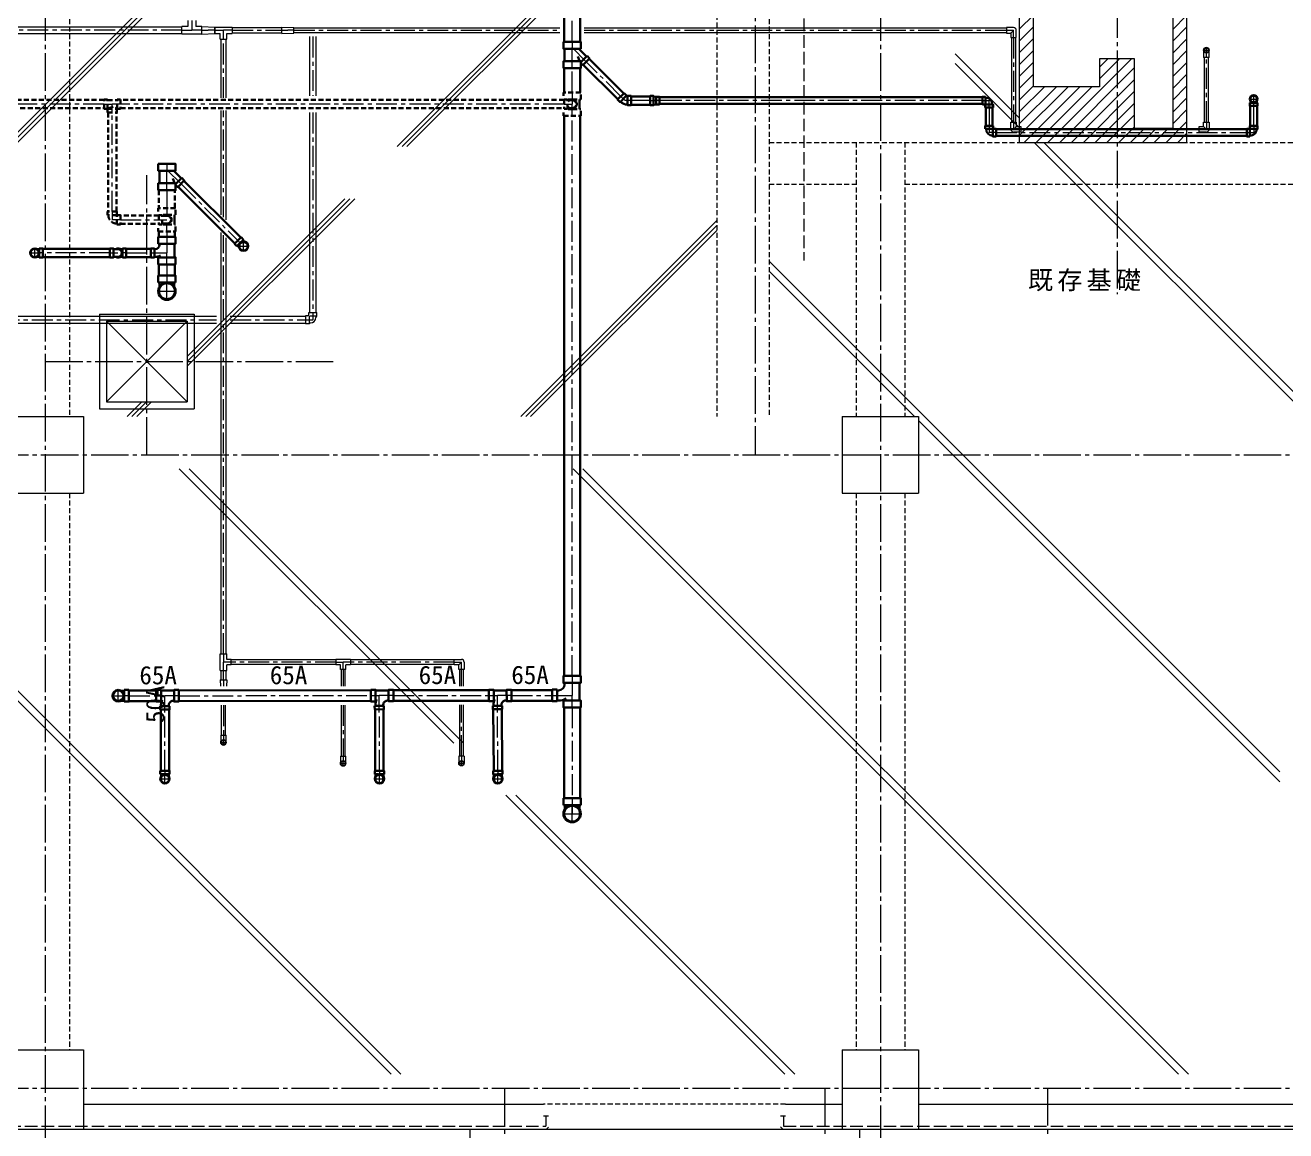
# Model space of a CAD drawing. Units: millimetres at full size. Extents: x -12803 to 120774, y -9413 to 101127.
# Drawn here: x 24605 to 33661, y 75825 to 83769 of the extents above; entities that cross this region are included whole.
import ezdxf
from ezdxf.enums import TextEntityAlignment as Align

# ---------------------------------------------------------------- set-up
doc = ezdxf.new("R2010")
doc.units = ezdxf.units.MM
doc.header["$LTSCALE"] = 30
for name, pattern in [('CHAIN1', [8, 5, -1, 1, -1]), ('CHAIN2', [12, 9, -1, 1, -1]), ('DASHED1', [1.8, 1.2, -0.6]), ('DASHED3', [4, 3, -1])]:
    doc.linetypes.add(name, pattern=pattern)
for name, color, linetype, lineweight in [('0-1_1-2', 7, 'Continuous', 15), ('0-8_1-9', 7, 'Continuous', 15), ('0-9_1-1', 7, 'CHAIN2', 15), ('3-1_1-10', 7, 'Continuous', 15), ('9-1_配管－汚水１：硬質塩ビ管（ＤＶ）', 2, 'Continuous', 30), ('9-2_配管－給湯１２：ＨＴＬＰ（ＵＸ）', 3, 'Continuous', 20), ('9-3_配管－給水３：ＶＬＰ(ＶＤ)', 7, 'Continuous', 15)]:
    doc.layers.add(name, color=color, linetype=linetype, lineweight=lineweight)
doc.styles.add('ＭＳ ゴシック', font='')
doc.styles.get('ＭＳ ゴシック').set_extended_font_data('MS Gothic')

msp = doc.modelspace()

# ---------------------------------------------------------------- linework, layer by layer
at = {"layer": '0-1_1-2', "linetype": 'DASHED1'}
for p, q in [((29573.23, 89027.27), (29573.23, 80957.27)), ((24923.23, 88457.27), (24923.23, 80957.27)), ((29948.23, 82927.27), (37643.23, 82927.27)), ((30573.23, 82927.27), (30573.23, 80957.27)), ((30923.23, 82927.27), (30923.23, 80957.27)), ((29948.23, 82627.27), (30573.23, 82627.27)), ((30923.23, 82627.27), (37248.23, 82627.27)), ((24923.23, 80407.27), (24923.23, 76407.27)), ((30573.23, 80407.27), (30573.23, 76407.27)), ((30923.23, 80407.27), (30923.23, 76407.27)), ((30067.23, 76017.27), (28329.23, 76017.27))]:
    msp.add_line(p, q, dxfattribs=at)
at = {"layer": '0-1_1-2'}
for p, q in [((31748.23, 82927.27), (31748.23, 84752.27)), ((32948.23, 83907.27), (32948.23, 82927.27)), ((31748.23, 82927.27), (32948.23, 82927.27)), ((25138.23, 81692.27), (25138.23, 81012.27)), ((25188.23, 81642.27), (25768.23, 81062.27)), ((25188.23, 81062.27), (25768.23, 81062.27)), ((25138.23, 81012.27), (25818.23, 81012.27)), ((30473.23, 80957.27), (30473.23, 80407.27)), ((24473.23, 80407.27), (25023.23, 80407.27)), ((30473.23, 80407.27), (31023.23, 80407.27)), ((24473.23, 76407.27), (25023.23, 76407.27)), ((25023.23, 76407.27), (25023.23, 75837.27)), ((30473.23, 76407.27), (31023.23, 76407.27)), ((30473.23, 76407.27), (30473.23, 75837.27)), ((31023.23, 76407.27), (31023.23, 75837.27)), ((25023.23, 76017.27), (28328.27, 76017.27)), ((28329.12, 76017.27), (28329.23, 76017.27)), ((30066.27, 76017.27), (30473.23, 76017.27)), ((31023.23, 76017.27), (37073.23, 76017.27)), ((28328.27, 75932.27), (28363.27, 75932.27)), ((30031.27, 75932.27), (30066.27, 75932.27)), ((453.23, 75837.27), (37643.23, 75837.27)), ((27798.23, 75837.27), (27798.23, 64467.27)), ((28349.23, 75837.27), (28363.27, 75851.31)), ((30047.23, 75837.27), (30031.27, 75853.22)), ((30598.23, 75837.27), (30598.23, 66727.27))]:
    msp.add_line(p, q, dxfattribs=at)
at = {"layer": '0-1_1-2', "linetype": 'DASHED3'}
for p in [(28344.23, 75932.27), (5283.23, 75857.27)]:
    msp.add_line(p, (28344.23, 75857.27), dxfattribs=at)
at = {"layer": '0-1_1-2'}
for points in [[(25138.23, 81692.27), (25818.23, 81692.27), (25818.23, 81012.27)], [(25188.23, 81642.27), (25768.23, 81642.27), (25768.23, 81062.27)], [(25188.23, 81642.27), (25188.23, 81062.27), (25768.23, 81642.27)], [(24473.23, 80957.27), (25023.23, 80957.27), (25023.23, 80407.27)], [(30473.23, 80957.27), (31023.23, 80957.27), (31023.23, 80407.27)]]:
    msp.add_lwpolyline(points, dxfattribs=at)
at = {"layer": '0-1_1-2', "linetype": 'DASHED3'}
msp.add_lwpolyline([(30052.23, 75932.27), (30052.23, 75857.27), (37623.23, 75857.27)], dxfattribs=at)
at = {"layer": '0-8_1-9', "linetype": 'CHAIN2'}
msp.add_line((32448.23, 90787.27), (32448.23, 81835.24), dxfattribs=at)
at = {"layer": '0-8_1-9', "linetype": 'DASHED3'}
msp.add_line((30198.23, 86577.27), (30198.23, 82077.27), dxfattribs=at)
at = {"layer": '0-8_1-9'}
for p, q in [((32848.23, 84652.27), (32848.23, 83027.27)), ((31848.23, 83327.27), (31848.23, 84127.27)), ((32323.23, 83527.27), (32323.23, 83327.27)), ((32573.23, 83527.27), (32323.23, 83527.27)), ((32573.23, 83027.27), (32573.23, 83527.27)), ((32323.23, 83327.27), (31848.23, 83327.27)), ((32848.23, 83027.27), (32573.23, 83027.27))]:
    msp.add_line(p, q, dxfattribs=at)
at = {"layer": '0-9_1-1'}
for p, q in [((24748.23, 93287.27), (24748.23, 69273.12)), ((30748.23, 93287.27), (30748.23, 69273.12)), ((29848.23, 91687.27), (29848.23, 80682.27)), ((25478.23, 80682.27), (25478.23, 82692.27)), ((24748.23, 81352.27), (26818.23, 81352.27)), ((-3001.77, 80682.27), (42248.23, 80682.27)), ((-3001.77, 76132.27), (42248.23, 76132.27)), ((28048.23, 76132.27), (28048.23, 62577.27)), ((30348.23, 76132.27), (30348.23, 62577.27)), ((31948.23, 76132.27), (31948.23, 62577.27))]:
    msp.add_line(p, q, dxfattribs=at)
at = {"layer": '0-9_1-1', "linetype": 'DASHED1'}
msp.add_line((29948.23, 88457.27), (29948.23, 80957.27), dxfattribs=at)
at = {"layer": '3-1_1-10'}
for p, q in [((24161.17, 82610), (29573.23, 88022.06)), ((24161.17, 82574.65), (29573.23, 87986.7)), ((24161.17, 82539.29), (29573.23, 87951.35)), ((27276.76, 82897.17), (29573.23, 85193.63)), ((27312.12, 82897.17), (29573.23, 85158.28)), ((27347.47, 82897.17), (29573.23, 85122.92)), ((31748.23, 83742.05), (31848.23, 83842.05)), ((32848.23, 83738.96), (32948.23, 83838.96)), ((31748.23, 83657.19), (31848.23, 83757.19)), ((31748.23, 83572.34), (31848.23, 83672.34)), ((32848.23, 83654.11), (32948.23, 83754.11)), ((31748.23, 83487.49), (31848.23, 83587.49)), ((32848.23, 83569.25), (32948.23, 83669.25)), ((32848.23, 83484.4), (32948.23, 83584.4)), ((31286.04, 83564.08), (31748.23, 83101.89)), ((31286.04, 83493.37), (31748.23, 83031.18)), ((31748.23, 83402.63), (31848.23, 83502.63)), ((31951.68, 82927.27), (32551.68, 83527.27)), ((32323.23, 83383.66), (32466.83, 83527.27)), ((32323.23, 83468.52), (32381.98, 83527.27)), ((32848.23, 83399.55), (32948.23, 83499.55)), ((31748.23, 83317.78), (31848.23, 83417.78)), ((32036.53, 82927.27), (32573.23, 83463.96)), ((32848.23, 83314.69), (32948.23, 83414.69)), ((31748.23, 83232.93), (31848.23, 83332.93)), ((31748.23, 82978.37), (32097.12, 83327.27)), ((31748.23, 83063.22), (32012.27, 83327.27)), ((31748.23, 83148.08), (31927.42, 83327.27)), ((31781.98, 82927.27), (32181.98, 83327.27)), ((31866.83, 82927.27), (32266.83, 83327.27)), ((32121.39, 82927.27), (32573.23, 83379.11)), ((32848.23, 83229.84), (32948.23, 83329.84)), ((32206.24, 82927.27), (32573.23, 83294.25)), ((32848.23, 83144.99), (32948.23, 83244.99)), ((32291.09, 82927.27), (32573.23, 83209.4)), ((32848.23, 83060.14), (32948.23, 83160.14)), ((32375.95, 82927.27), (32573.23, 83124.55)), ((32460.8, 82927.27), (32573.23, 83039.69)), ((32800.21, 82927.27), (32948.23, 83075.28)), ((32545.65, 82927.27), (32645.65, 83027.27)), ((32630.5, 82927.27), (32730.5, 83027.27)), ((32715.36, 82927.27), (32815.36, 83027.27)), ((32885.06, 82927.27), (32948.23, 82990.43)), ((31852.14, 82927.27), (37248.23, 77531.18)), ((31922.85, 82927.27), (37248.23, 77601.89)), ((25768.23, 81317.92), (26972.47, 82522.16)), ((25768.23, 81353.28), (26937.11, 82522.16)), ((25768.23, 81388.63), (26901.76, 82522.16)), ((28165.29, 80957.27), (29573.23, 82365.21)), ((28200.64, 80957.27), (29573.23, 82329.85)), ((28236, 80957.27), (29573.23, 82294.49)), ((29948.23, 82073.47), (33617.98, 78403.71)), ((29948.23, 82002.76), (30993.72, 80957.27)), ((25336.86, 80957.27), (25441.86, 81062.27)), ((25372.22, 80957.27), (25477.22, 81062.27)), ((25407.57, 80957.27), (25512.57, 81062.27)), ((31023.23, 80927.76), (33617.98, 78333)), ((22883.43, 80582.27), (27233.43, 76232.27)), ((22954.14, 80582.27), (27304.14, 76232.27)), ((25711.86, 80582.27), (27683.06, 78611.07)), ((25782.57, 80582.27), (27753.77, 78611.07)), ((28540.29, 80582.27), (32890.29, 76232.27)), ((28611, 80582.27), (32961, 76232.27)), ((28058.06, 78236.06), (30061.86, 76232.27)), ((28128.78, 78236.06), (30132.57, 76232.27))]:
    msp.add_line(p, q, dxfattribs=at)
at = {"layer": '9-1_配管－汚水１：硬質塩ビ管（ＤＶ）'}
for p, q in [((28476.75, 85500.28), (28476.75, 83649.62)), ((28590.75, 83649.62), (28590.75, 85500.28)), ((28479.85, 83599.63), (28479.85, 83509.63)), ((28587.65, 83594.17), (28587.65, 83599.63)), ((28637.41, 83544.41), (28587.65, 83594.17)), ((28587.65, 83513.28), (28575.15, 83543.46)), ((28587.65, 83509.63), (28587.65, 83513.28)), ((28596.97, 83503.97), (28587.65, 83513.28)), ((28593.5, 83500.5), (28640.88, 83547.88)), ((28904.92, 83278.88), (28656.08, 83527.74)), ((28476.75, 83459.66), (28476.75, 83285.83)), ((28590.75, 83285.83), (28590.75, 83459.66)), ((28613.65, 83485.32), (28862.49, 83236.46)), ((29093.62, 83257.27), (28957.11, 83257.27)), ((29118.62, 83257.52), (29138.62, 83254.27)), ((31480.96, 83251.27), (29160.62, 83251.27)), ((31502.96, 83255.27), (31502.96, 83199.27)), ((33407.28, 83211.6), (33407.28, 83221.93)), ((33452.28, 83211.6), (33452.28, 83221.93)), ((28957.11, 83197.27), (29093.62, 83197.27)), ((29118.62, 83197.02), (29138.62, 83200.27)), ((29160.62, 83203.27), (31480.96, 83203.27)), ((31480.96, 83199.27), (31502.96, 83199.27)), ((31501.96, 83178.27), (31557.96, 83178.27)), ((31505.96, 83178.27), (31505.96, 83046)), ((31553.96, 83046), (31553.96, 83178.27)), ((33401.78, 83211.6), (33426.07, 83211.6)), ((33405.78, 83189.6), (33405.78, 83046)), ((33457.78, 83211.6), (33433.49, 83211.6)), ((33453.78, 83046), (33453.78, 83189.6)), ((33457.78, 83211.6), (33457.78, 83189.6)), ((28476.75, 83116.86), (28476.75, 79093.18)), ((28590.75, 79093.18), (28590.75, 83116.86)), ((31557.96, 83046), (31557.96, 83024)), ((33401.78, 83046), (33457.78, 83046)), ((31501.96, 83024), (31557.96, 83024)), ((31578.96, 83025), (31578.96, 82969)), ((33380.78, 83021), (31578.96, 83021)), ((31578.96, 82973), (33380.78, 82973)), ((33380.78, 83025), (33402.78, 83025)), ((33402.78, 82969), (33402.78, 83025)), ((25569.33, 82722.88), (25569.33, 82632.88)), ((25677.13, 82717.42), (25677.13, 82722.88)), ((25726.89, 82667.66), (25677.13, 82717.42)), ((25677.13, 82636.53), (25664.63, 82666.71)), ((25677.13, 82632.88), (25677.13, 82636.53)), ((25686.44, 82627.22), (25677.13, 82636.53)), ((25682.98, 82623.75), (25730.35, 82671.13)), ((25703.13, 82608.55), (26111, 82200.68)), ((26153.43, 82243.1), (25745.56, 82650.97)), ((26173.58, 82227.9), (26151.93, 82206.25)), ((26170.04, 82224.36), (26180.93, 82213.48)), ((24706.23, 82160.72), (24690.83, 82160.72)), ((24706.23, 82165.72), (24731.23, 82165.72)), ((24706.23, 82165.72), (24706.23, 82135.1)), ((25213.52, 82162.22), (24731.23, 82162.22)), ((25238.52, 82160.72), (25271.52, 82160.72)), ((25304.52, 82160.72), (25289.13, 82160.72)), ((25304.52, 82165.72), (25329.52, 82165.72)), ((25304.52, 82165.72), (25304.52, 82137.98)), ((25508.23, 82162.22), (25329.52, 82162.22)), ((25533.23, 82098.72), (25533.23, 82165.72)), ((25539.41, 82160.74), (25533.23, 82160.74)), ((25569.33, 82190.66), (25569.33, 82198.22)), ((25677.13, 82198.22), (25677.13, 82100.22)), ((26126.2, 82180.52), (26108.53, 82198.2)), ((26126.2, 82180.52), (26147.85, 82202.17)), ((26129.74, 82184.06), (26140.62, 82173.17)), ((24706.23, 82103.72), (24690.83, 82103.72)), ((24706.23, 82098.72), (24706.23, 82129.33)), ((24731.23, 82102.22), (25213.52, 82102.22)), ((25238.52, 82103.72), (25271.52, 82103.72)), ((25304.52, 82103.72), (25289.13, 82103.72)), ((25304.52, 82098.72), (25304.52, 82126.45)), ((25329.52, 82102.22), (25508.23, 82102.22)), ((25539.51, 82103.54), (25533.23, 82103.54)), ((25566.23, 82050.22), (25566.23, 81969.55)), ((25569.33, 82100.22), (25569.33, 82109.86)), ((25680.23, 81969.55), (25680.23, 82050.22)), ((25561.23, 81919.55), (25561.23, 81969.55)), ((25561.23, 81919.55), (25623.23, 81919.55)), ((25570.23, 81919.55), (25570.23, 81889.72)), ((25685.23, 81919.55), (25623.23, 81919.55)), ((25676.23, 81919.55), (25676.23, 81889.72)), ((25315.4, 78987.19), (25293.15, 78987.17)), ((25315.4, 78992.19), (25350.4, 78992.22)), ((25315.4, 78992.19), (25315.43, 78950.69)), ((25546.73, 78988.88), (25350.4, 78988.72)), ((25674.73, 78987.58), (25581.73, 78987.51)), ((27086.91, 78990.13), (25709.73, 78989.01)), ((27214.91, 78988.83), (27121.91, 78988.75)), ((27935.71, 78990.82), (27249.91, 78990.26)), ((28063.71, 78989.52), (27970.71, 78989.44)), ((28391.72, 78991.18), (28098.71, 78990.95)), ((28426.75, 78911.68), (28426.75, 78994.68)), ((28437.13, 78989.69), (28426.75, 78989.69)), ((28479.85, 79032.41), (28479.85, 79043.18)), ((28587.65, 79043.18), (28587.65, 78917.18)), ((25315.46, 78914.19), (25293.21, 78914.17)), ((25350.46, 78912.72), (25546.79, 78912.88)), ((25575.32, 78876.9), (25642.32, 78876.96)), ((25580.14, 78884.49), (25580.15, 78876.91)), ((25581.79, 78914.31), (25586.44, 78914.31)), ((25637.34, 78884.43), (25637.35, 78876.95)), ((25667.23, 78914.37), (25674.79, 78914.38)), ((25709.79, 78913.01), (27086.97, 78914.13)), ((27115.5, 78878.15), (27182.5, 78878.2)), ((27120.32, 78885.74), (27120.33, 78878.15)), ((27121.97, 78915.55), (27126.62, 78915.56)), ((27177.52, 78885.68), (27177.53, 78878.2)), ((27207.42, 78915.62), (27214.97, 78915.63)), ((27249.97, 78914.26), (27935.77, 78914.82)), ((27964.3, 78878.84), (28031.3, 78878.89)), ((27969.12, 78886.43), (27969.13, 78878.84)), ((27970.77, 78916.24), (27975.41, 78916.25)), ((28026.32, 78886.37), (28026.32, 78878.89)), ((28056.21, 78916.31), (28063.77, 78916.32)), ((28098.77, 78914.95), (28391.78, 78915.18)), ((28437.24, 78916.49), (28426.75, 78916.49)), ((28479.85, 78917.18), (28479.85, 78925.5)), ((25578.84, 78851.9), (25579.2, 78411.24)), ((25639.2, 78411.29), (25638.84, 78851.95)), ((27119.02, 78853.15), (27119.38, 78411.24)), ((27179.38, 78411.29), (27179.02, 78853.2)), ((27967.82, 78853.69), (27970.47, 78411.09)), ((28030.47, 78411.45), (28027.82, 78854.05)), ((28476.75, 78867.37), (28476.75, 78215.27)), ((28590.75, 78215.27), (28590.75, 78867.37)), ((25575.72, 78386.24), (25575.7, 78411.24)), ((25575.72, 78386.24), (25603.45, 78386.26)), ((25580.72, 78386.24), (25580.73, 78370.85)), ((25642.72, 78386.29), (25614.99, 78386.27)), ((25637.72, 78386.29), (25637.73, 78370.9)), ((27115.9, 78386.24), (27115.88, 78411.24)), ((27115.9, 78386.24), (27143.64, 78386.26)), ((27120.9, 78386.24), (27120.91, 78370.85)), ((27182.9, 78386.29), (27155.17, 78386.27)), ((27177.9, 78386.29), (27177.91, 78370.9)), ((27967.08, 78386.12), (27966.97, 78411.12)), ((27967.08, 78386.12), (27994.81, 78386.24)), ((27972.08, 78386.15), (27972.15, 78370.75)), ((28034.08, 78386.41), (28006.35, 78386.29)), ((28029.08, 78386.39), (28029.14, 78370.99)), ((28471.75, 78165.27), (28471.75, 78215.27)), ((28471.75, 78165.27), (28533.75, 78165.27)), ((28480.75, 78165.27), (28480.75, 78135.44)), ((28595.75, 78165.27), (28533.75, 78165.27)), ((28586.75, 78165.27), (28586.75, 78135.44))]:
    msp.add_line(p, q, dxfattribs=at)
at = {"layer": '9-1_配管－汚水１：硬質塩ビ管（ＤＶ）', "color": 7, "linetype": 'CHAIN1', "lineweight": 15}
for p, q in [((28533.75, 83649.62), (28533.75, 85500.28)), ((28533.75, 83649.62), (28533.75, 83607.63)), ((28533.75, 83459.66), (28533.75, 83607.63)), ((28634.87, 83506.53), (28533.75, 83607.63)), ((28883.71, 83257.67), (28634.87, 83506.53)), ((28533.75, 83285.83), (28533.75, 83459.66)), ((28533.75, 83285.83), (28533.75, 83201.84)), ((28883.71, 83257.67), (28914.11, 83227.27)), ((28957.11, 83227.27), (28914.11, 83227.27)), ((29093.62, 83227.27), (28957.11, 83227.27)), ((29093.62, 83227.27), (29127.12, 83227.27)), ((29160.62, 83227.27), (29127.12, 83227.27)), ((31480.96, 83227.27), (29160.62, 83227.27)), ((31480.96, 83227.27), (31529.96, 83227.27)), ((31529.96, 83178.27), (31529.96, 83227.27)), ((33400.98, 83238.6), (33458.58, 83238.6)), ((33429.78, 83209.8), (33429.78, 83267.4)), ((33429.78, 83189.6), (33429.78, 83238.6)), ((25171.81, 83201.84), (22301.44, 83201.84)), ((25171.81, 83201.84), (25230.81, 83201.84)), ((25289.81, 83201.84), (25230.81, 83201.84)), ((25230.81, 83142.84), (25230.81, 83201.84)), ((25230.81, 82429.53), (25230.81, 83142.84)), ((28475.75, 83201.84), (25289.81, 83201.84)), ((28475.75, 83201.84), (28533.75, 83201.84)), ((28533.75, 83203.58), (28533.75, 83201.84)), ((28533.75, 83116.86), (28533.75, 83201.84)), ((31529.96, 83178.27), (31529.96, 83046)), ((33429.78, 83046), (33429.78, 83189.6)), ((28533.75, 79093.18), (28533.75, 83116.86)), ((31529.96, 83046), (31529.96, 82997)), ((33429.78, 83046), (33429.78, 82997)), ((31578.96, 82997), (31529.96, 82997)), ((31578.96, 82997), (33380.78, 82997)), ((33380.78, 82997), (33429.78, 82997)), ((25623.23, 82772.88), (25623.23, 82730.88)), ((25623.23, 82582.88), (25623.23, 82730.88)), ((25724.34, 82629.76), (25623.23, 82730.88)), ((25724.34, 82629.76), (26132.21, 82221.89)), ((25623.23, 82582.88), (25623.23, 82455.53)), ((25230.81, 82429.53), (25230.81, 82371.53)), ((25623.23, 82455.53), (25623.23, 82405.03)), ((25288.81, 82371.53), (25230.81, 82371.53)), ((25288.81, 82371.53), (25565.23, 82371.53)), ((25565.23, 82371.53), (25623.23, 82371.53)), ((25623.23, 82286.53), (25623.23, 82338.03)), ((25623.23, 82286.53), (25623.23, 82248.22)), ((25623.23, 82248.22), (25623.23, 82132.22)), ((24637.23, 82132.22), (24709.23, 82132.22)), ((24673.23, 82096.22), (24673.23, 82168.22)), ((24731.23, 82132.22), (24703.23, 82132.22)), ((25213.52, 82132.22), (24731.23, 82132.22)), ((25213.52, 82132.22), (25271.52, 82132.22)), ((25329.52, 82132.22), (25305.02, 82132.22)), ((25329.52, 82132.22), (25508.23, 82132.22)), ((25508.23, 82132.22), (25623.23, 82132.22)), ((25623.23, 82050.22), (25623.23, 82132.22)), ((26132.21, 82221.89), (26152.01, 82202.09)), ((26137.23, 82180.88), (26209.23, 82180.88)), ((26173.23, 82144.88), (26173.23, 82216.88)), ((25623.23, 82050.22), (25623.23, 81969.55)), ((25623.23, 81969.55), (25623.23, 81914.55)), ((25623.23, 81789.15), (25623.23, 81925.95)), ((25554.83, 81857.55), (25691.63, 81857.55)), ((28533.75, 79093.18), (28533.75, 78953.18)), ((25273.43, 78905.06), (25273.43, 78996.26)), ((25227.83, 78950.66), (25319.03, 78950.66)), ((25350.43, 78950.72), (25311.43, 78950.69)), ((25350.43, 78950.72), (25546.76, 78950.88)), ((25546.76, 78950.88), (25608.76, 78950.93)), ((25709.76, 78951.01), (25608.76, 78950.93)), ((25608.84, 78851.93), (25608.76, 78950.93)), ((25709.76, 78951.01), (27086.94, 78952.13)), ((27086.94, 78952.13), (27148.94, 78952.18)), ((27249.94, 78952.26), (27148.94, 78952.18)), ((27149.02, 78853.18), (27148.94, 78952.18)), ((27249.94, 78952.26), (27935.74, 78952.82)), ((27935.74, 78952.82), (27997.74, 78952.87)), ((28098.74, 78952.95), (27997.74, 78952.87)), ((27997.82, 78853.87), (27997.74, 78952.87)), ((28098.74, 78952.95), (28391.75, 78953.18)), ((28391.75, 78953.18), (28533.75, 78953.18)), ((28533.75, 78867.18), (28533.75, 78953.18)), ((25609.2, 78411.27), (25608.84, 78851.93)), ((27149.38, 78411.27), (27149.02, 78853.18)), ((28000.47, 78411.27), (27997.82, 78853.87)), ((28533.75, 78867.37), (28533.75, 78215.27)), ((25573.25, 78353.27), (25645.25, 78353.27)), ((25609.2, 78411.27), (25609.22, 78383.27)), ((25609.25, 78317.27), (25609.25, 78389.27)), ((27113.43, 78353.27), (27185.43, 78353.27)), ((27149.38, 78411.27), (27149.4, 78383.27)), ((27149.43, 78317.27), (27149.43, 78389.27)), ((27964.72, 78353.27), (28036.72, 78353.27)), ((28000.47, 78411.27), (28000.59, 78383.27)), ((28000.72, 78317.27), (28000.72, 78389.27)), ((28533.75, 78215.27), (28533.75, 78103.27)), ((28533.75, 78034.87), (28533.75, 78171.67)), ((28465.35, 78103.27), (28602.15, 78103.27))]:
    msp.add_line(p, q, dxfattribs=at)
at = {"layer": '9-1_配管－汚水１：硬質塩ビ管（ＤＶ）', "linetype": 'DASHED1'}
for p, q in [((25171.81, 83231.84), (22301.44, 83231.84)), ((25171.81, 83235.34), (25196.81, 83235.34)), ((25171.81, 83168.34), (25171.81, 83235.34)), ((25196.81, 83168.34), (25196.81, 83235.34)), ((25196.81, 83230.44), (25264.81, 83230.44)), ((28475.75, 83231.84), (25289.81, 83231.84)), ((28595.75, 83285.84), (28471.75, 83285.84)), ((28471.75, 83261.84), (28471.75, 83285.84)), ((28500.75, 83230.34), (28533.75, 83230.34)), ((28505.75, 83235.84), (28533.75, 83235.84)), ((28533.75, 83235.84), (28595.75, 83235.84)), ((28587.65, 83201.84), (28587.65, 83235.84)), ((28595.75, 83235.84), (28595.75, 83285.84)), ((22301.44, 83171.84), (25171.81, 83171.84)), ((25196.81, 83168.34), (25171.81, 83168.34)), ((25196.81, 83173.24), (25203.51, 83173.24)), ((25196.81, 83168.34), (25264.81, 83168.34)), ((25200.81, 83142.84), (25200.81, 82429.53)), ((25203.51, 83173.24), (25255.15, 83187.61)), ((25264.81, 83168.34), (25256.95, 83183.13)), ((25260.81, 82429.53), (25260.81, 83142.84)), ((25264.31, 83168.34), (25264.31, 83142.84)), ((25289.81, 83171.84), (28475.75, 83171.84)), ((28471.75, 83141.84), (28471.75, 83116.84)), ((28500.75, 83173.34), (28533.75, 83173.34)), ((28505.75, 83166.84), (28533.75, 83166.84)), ((28533.75, 83166.84), (28595.75, 83166.84)), ((28587.65, 83166.84), (28587.65, 83201.84)), ((28595.75, 83116.84), (28595.75, 83166.84)), ((28471.75, 83116.84), (28595.75, 83116.84)), ((25566.23, 82582.88), (25566.23, 82455.53)), ((25680.23, 82455.53), (25680.23, 82582.88)), ((25264.31, 82429.53), (25197.31, 82429.53)), ((25288.81, 82405.03), (25263.81, 82405.03)), ((25263.81, 82338.03), (25263.81, 82405.03)), ((25685.23, 82455.53), (25561.23, 82455.53)), ((25561.23, 82431.53), (25561.23, 82455.53)), ((25595.23, 82405.53), (25623.23, 82405.53)), ((25623.23, 82405.53), (25685.23, 82405.53)), ((25677.13, 82371.53), (25677.13, 82405.53)), ((25685.23, 82405.53), (25685.23, 82455.53)), ((25565.23, 82401.53), (25288.81, 82401.53)), ((25288.81, 82341.53), (25565.23, 82341.53)), ((25590.23, 82400.03), (25623.23, 82400.03)), ((25590.23, 82343.03), (25623.23, 82343.03)), ((25595.23, 82336.53), (25623.23, 82336.53)), ((25623.23, 82336.53), (25685.23, 82336.53)), ((25677.13, 82336.53), (25677.13, 82371.53)), ((25685.23, 82286.53), (25685.23, 82336.53)), ((25561.23, 82311.53), (25561.23, 82286.53)), ((25561.23, 82286.53), (25685.23, 82286.53)), ((25566.23, 82286.53), (25566.23, 82248.22)), ((25680.23, 82248.22), (25680.23, 82286.53))]:
    msp.add_line(p, q, dxfattribs=at)
at = {"layer": '9-1_配管－汚水１：硬質塩ビ管（ＤＶ）'}
for points in [[(28471.75, 83649.63), (28595.75, 83649.63), (28595.75, 83599.63), (28471.75, 83599.63)], [(28471.75, 83459.63), (28595.75, 83459.63), (28595.75, 83509.63), (28471.75, 83509.63)], [(28907.39, 83281.36), (28925.33, 83263.43), (28877.95, 83216.05), (28860.02, 83233.98)], [(28957.11, 83193.77), (28931.75, 83193.77), (28931.75, 83260.77), (28957.11, 83260.77)], [(29093.62, 83193.77), (29118.62, 83193.77), (29118.62, 83260.77), (29093.62, 83260.77)], [(29138.62, 83200.27), (29160.62, 83200.27), (29160.62, 83254.27), (29138.62, 83254.27)], [(25561.23, 82772.88), (25685.23, 82772.88), (25685.23, 82722.88), (25561.23, 82722.88)], [(25561.23, 82582.88), (25685.23, 82582.88), (25685.23, 82632.88), (25561.23, 82632.88)], [(25685.23, 82248.22), (25561.23, 82248.22), (25561.23, 82198.22), (25685.23, 82198.22)], [(25213.52, 82165.72), (25213.52, 82098.72), (25238.52, 82098.72), (25238.52, 82165.72)], [(25685.23, 82050.22), (25561.23, 82050.22), (25561.23, 82100.22), (25685.23, 82100.22)], [(28595.75, 79093.18), (28471.75, 79093.18), (28471.75, 79043.18), (28595.75, 79043.18)], [(25546.73, 78992.38), (25546.79, 78909.38), (25581.79, 78909.41), (25581.73, 78992.41)], [(25709.73, 78992.51), (25709.79, 78909.51), (25674.79, 78909.48), (25674.73, 78992.48)], [(27086.91, 78993.63), (27086.98, 78910.63), (27121.98, 78910.66), (27121.91, 78993.66)], [(27249.91, 78993.76), (27249.98, 78910.76), (27214.98, 78910.73), (27214.91, 78993.73)], [(27935.71, 78994.32), (27935.77, 78911.32), (27970.77, 78911.34), (27970.71, 78994.34)], [(28098.71, 78994.45), (28098.77, 78911.45), (28063.77, 78911.42), (28063.71, 78994.42)], [(28595.75, 78867.18), (28471.75, 78867.18), (28471.75, 78917.18), (28595.75, 78917.18)]]:
    msp.add_lwpolyline(points, close=True, dxfattribs=at)
for points in [[(28593.5, 83500.5), (28611.18, 83482.82), (28658.56, 83530.2), (28640.88, 83547.88)], [(31480.96, 83199.27), (31480.96, 83255.27), (31502.96, 83255.27)], [(31501.96, 83178.27), (31501.96, 83200.27), (31557.96, 83200.27), (31557.96, 83178.27)], [(33457.78, 83189.6), (33401.78, 83189.6), (33401.78, 83211.6)], [(31557.96, 83046), (31501.96, 83046), (31501.96, 83024)], [(33401.78, 83046), (33401.78, 83024), (33457.78, 83024), (33457.78, 83046)], [(31578.96, 83025), (31556.96, 83025), (31556.96, 82969), (31578.96, 82969)], [(33380.78, 83025), (33380.78, 82969), (33402.78, 82969)], [(25682.98, 82623.75), (25700.65, 82606.07), (25748.03, 82653.45), (25730.35, 82671.13)], [(26108.53, 82198.2), (26155.9, 82245.58), (26173.58, 82227.9)], [(24731.23, 82165.72), (24731.23, 82098.72), (24706.23, 82098.72)], [(25329.52, 82165.72), (25329.52, 82098.72), (25304.52, 82098.72)], [(25533.23, 82098.72), (25508.23, 82098.72), (25508.23, 82165.72), (25533.23, 82165.72)], [(25561.23, 81969.55), (25685.23, 81969.55), (25685.23, 81919.55)], [(25350.4, 78992.22), (25350.46, 78909.22), (25315.46, 78909.19)], [(28426.75, 78911.68), (28391.75, 78911.68), (28391.75, 78994.68), (28426.75, 78994.68)], [(25315.46, 78909.19), (25315.43, 78950.66), (25315.43, 78950.69)], [(25575.32, 78876.9), (25575.34, 78851.9), (25642.34, 78851.96), (25642.32, 78876.96)], [(27115.5, 78878.15), (27115.52, 78853.15), (27182.52, 78853.2), (27182.5, 78878.2)], [(27964.3, 78878.84), (27964.32, 78853.84), (28031.32, 78853.89), (28031.3, 78878.89)], [(25575.7, 78411.24), (25642.7, 78411.29), (25642.72, 78386.29)], [(27115.88, 78411.24), (27182.88, 78411.29), (27182.9, 78386.29)], [(27966.97, 78411.12), (28033.97, 78411.41), (28034.08, 78386.41)], [(28471.75, 78215.27), (28595.75, 78215.27), (28595.75, 78165.27)]]:
    msp.add_lwpolyline(points, dxfattribs=at)
at = {"layer": '9-1_配管－汚水１：硬質塩ビ管（ＤＶ）', "linetype": 'DASHED1'}
for points in [[(25289.81, 83235.34), (25289.81, 83168.34), (25264.81, 83168.34)], [(25264.81, 83168.34), (25264.81, 83235.34), (25289.81, 83235.34)], [(25197.31, 83168.34), (25197.31, 83142.84), (25264.31, 83142.84)], [(25264.31, 82429.53), (25264.31, 82404.53), (25197.31, 82404.53), (25197.31, 82429.53)], [(25288.81, 82405.03), (25288.81, 82338.03), (25263.81, 82338.03)]]:
    msp.add_lwpolyline(points, dxfattribs=at)
for points in [[(28475.75, 83235.34), (28475.75, 83168.34), (28500.75, 83168.34), (28500.75, 83235.34)], [(25565.23, 82405.03), (25565.23, 82338.03), (25590.23, 82338.03), (25590.23, 82405.03)]]:
    msp.add_lwpolyline(points, close=True, dxfattribs=at)
at = {"layer": '9-1_配管－汚水１：硬質塩ビ管（ＤＶ）'}
for centre, radius in [((33429.78, 83238.6), 28), ((33429.78, 83238.6), 24), ((24673.23, 82132.22), 30), ((26173.23, 82180.88), 30), ((25623.23, 81857.55), 57), ((25273.43, 78950.66), 38), ((25609.25, 78353.27), 30), ((27149.43, 78353.27), 30), ((28000.72, 78353.27), 30), ((28533.75, 78103.27), 62), ((28533.75, 78103.27), 57)]:
    msp.add_circle(centre, radius, dxfattribs=at)
at = {"layer": '9-1_配管－汚水１：硬質塩ビ管（ＤＶ）', "linetype": 'DASHED1'}
for centre, radius, start, end in [((28533.75, 83201.84), 33.5, 213.29859, 146.70141), ((28533.75, 83201.84), 33.5, 238.29293, 121.70707), ((28533.75, 83201.84), 28.5, 270, 90), ((25263.81, 82404.53), 61.5, 180, 270), ((25263.81, 82404.53), 4.5, 180, 270), ((25623.23, 82371.53), 33.5, 238.29293, 121.70707), ((25623.23, 82371.53), 28.5, 270, 90)]:
    msp.add_arc(centre, radius, start, end, dxfattribs=at)
at = {"layer": '9-1_配管－汚水１：硬質塩ビ管（ＤＶ）'}
for centre, radius, start, end in [((28932.11, 83270.72), 71.96, 225, 270), ((28932.11, 83270.72), 14.96, 225, 270), ((31502.96, 83200.27), 49.5, 0, 90), ((31502.96, 83200.27), 4.5, 0, 90), ((31556.96, 83024), 49.5, 180, 270), ((31556.96, 83024), 4.5, 180, 270), ((33402.78, 83024), 49.5, 270, 0), ((33402.78, 83024), 4.5, 270, 0), ((24673.23, 82132.22), 33.5, 90, 180), ((24673.23, 82132.22), 33.5, 180, 270), ((24673.23, 82132.22), 33.5, 270, 90), ((25271.52, 82132.22), 33.5, 238.29293, 121.70707), ((25271.52, 82132.22), 28.5, 270, 90), ((25539.41, 82190.66), 29.92, 270, 0), ((26173.23, 82180.88), 33.5, 90, 180), ((26173.23, 82180.88), 33.5, 180, 270), ((26173.23, 82180.88), 33.5, 0, 90), ((26173.23, 82180.88), 33.5, 270, 0), ((25539.51, 82178.34), 74.8, 270, 300), ((25623.23, 81857.55), 62, 0, 180), ((25623.23, 81857.55), 62, 180, 270), ((25623.23, 81857.55), 62, 270, 0), ((25273.43, 78950.66), 41.5, 90, 180), ((25273.43, 78950.66), 41.5, 0, 90), ((28437.13, 79032.41), 42.72, 270, 0), ((25273.43, 78950.66), 41.5, 180, 270), ((25273.43, 78950.66), 41.5, 270, 0), ((25654.94, 78884.55), 74.8, 150.04645, 180.04645), ((25667.26, 78884.45), 29.92, 90.04645, 180.04645), ((27195.12, 78885.8), 74.8, 150.04645, 180.04645), ((27207.44, 78885.7), 29.92, 90.04645, 180.04645), ((28043.92, 78886.49), 74.8, 150.04645, 180.04645), ((28056.24, 78886.39), 29.92, 90.04645, 180.04645), ((28437.24, 79023.29), 106.8, 270, 300), ((25609.25, 78353.27), 33.5, 90, 180), ((25609.25, 78353.27), 33.5, 180, 270), ((25609.25, 78353.27), 33.5, 0, 90), ((25609.25, 78353.27), 33.5, 270, 0), ((27149.43, 78353.27), 33.5, 90, 180), ((27149.43, 78353.27), 33.5, 180, 270), ((27149.43, 78353.27), 33.5, 0, 90), ((27149.43, 78353.27), 33.5, 270, 0), ((28000.72, 78353.27), 33.5, 90, 180), ((28000.72, 78353.27), 33.5, 180, 270), ((28000.72, 78353.27), 33.5, 0, 90), ((28000.72, 78353.27), 33.5, 270, 0)]:
    msp.add_arc(centre, radius, start, end, dxfattribs=at)
at = {"layer": '9-2_配管－給湯１２：ＨＴＬＰ（ＵＸ）'}
for p, q in [((26646.66, 83686.77), (26646.66, 83261.84)), ((26695.26, 83261.84), (26695.26, 83686.77)), ((26646.66, 83141.84), (26646.66, 81705.3)), ((26695.26, 81705.3), (26695.26, 83141.84)), ((26617.66, 81680.3), (26617.66, 81623.7)), ((26635.86, 81680.3), (26617.66, 81680.3)), ((26642.66, 81687.1), (26642.66, 81705.3)), ((26642.66, 81705.3), (26699.26, 81705.3)), ((26699.26, 81676.19), (26699.26, 81705.3)), ((25980.33, 81676.3), (22253.23, 81676.3)), ((22253.23, 81627.7), (25980.33, 81627.7)), ((26617.66, 81676.3), (26078.13, 81676.3)), ((26078.13, 81627.7), (26617.66, 81627.7)), ((26646.77, 81623.7), (26617.66, 81623.7)), ((26646.77, 81626.21), (26646.77, 81675.34)), ((26650.22, 81628.38), (26648.09, 81624.48)), ((26697.04, 81677.34), (26648.77, 81677.34)), ((26651.73, 81629.41), (26654.05, 81629.41)), ((26693.55, 81671.23), (26693.55, 81668.91)), ((26694.58, 81672.74), (26698.48, 81674.87))]:
    msp.add_line(p, q, dxfattribs=at)
at = {"layer": '9-2_配管－給湯１２：ＨＴＬＰ（ＵＸ）', "color": 7, "linetype": 'CHAIN1', "lineweight": 15}
for p, q in [((26670.96, 83686.77), (26670.96, 83261.84)), ((26670.96, 83141.84), (26670.96, 81705.3)), ((26670.96, 81705.3), (26670.96, 81652)), ((26670.96, 81705.3), (26670.96, 81652)), ((26670.96, 81705.3), (26670.96, 81652)), ((22253.23, 81652), (25980.33, 81652)), ((26078.13, 81652), (26617.66, 81652)), ((26617.66, 81652), (26670.96, 81652)), ((26617.66, 81652), (26670.96, 81652)), ((26617.66, 81652), (26670.96, 81652))]:
    msp.add_line(p, q, dxfattribs=at)
at = {"layer": '9-2_配管－給湯１２：ＨＴＬＰ（ＵＸ）'}
for centre, radius, start, end in [((26635.86, 81687.1), 6.8, 270, 0), ((26648.77, 81675.34), 2, 90, 180), ((26646.77, 81625.2), 1.5, 270, 331.38954), ((26651.98, 81627.42), 2, 97.06011, 151.38954), ((26654.05, 81668.91), 39.5, 270, 0), ((26695.54, 81670.99), 2, 118.61046, 172.93989), ((26697.76, 81676.19), 1.5, 298.61046, 0), ((26698.46, 81680.3), 3, 279.75265, 282.66818)]:
    msp.add_arc(centre, radius, start, end, dxfattribs=at)
at = {"layer": '9-3_配管－給水３：ＶＬＰ(ＶＤ)', "linetype": 'CHAIN1'}
for p, q in [((25802.23, 83803.27), (25802.23, 83732.27)), ((25731.23, 83732.27), (22427.5, 83732.27)), ((25731.23, 83732.27), (25802.23, 83732.27)), ((25873.23, 83732.27), (25802.23, 83732.27)), ((25873.23, 83732.27), (25919.73, 83732.27)), ((25966.23, 83732.27), (25919.73, 83732.27)), ((25966.23, 83732.27), (26029.23, 83732.27)), ((26092.23, 83732.27), (26029.23, 83732.27)), ((26029.23, 83669.27), (26029.23, 83732.27)), ((26092.23, 83732.27), (26447.64, 83732.27)), ((26447.64, 83732.27), (26491.14, 83732.27)), ((26534.64, 83732.27), (26491.14, 83732.27)), ((26534.64, 83732.27), (28446.75, 83732.27)), ((28620.75, 83732.27), (31653.21, 83732.27)), ((31653.21, 83732.27), (31705.21, 83732.27)), ((31705.21, 83680.27), (31705.21, 83732.27)), ((31705.21, 83680.27), (31705.21, 83073)), ((26029.23, 83246.84), (26029.23, 83669.27)), ((33071.45, 83589.48), (33108.65, 83589.48)), ((33090.05, 83570.88), (33090.05, 83608.08)), ((33090.05, 83537.48), (33090.05, 83589.48)), ((33090.05, 83073), (33090.05, 83537.48)), ((26029.23, 82388.52), (26029.23, 83156.84)), ((31705.21, 83073), (31705.21, 83021)), ((33090.05, 83073), (33090.05, 83021)), ((31757.21, 83021), (31705.21, 83021)), ((33038.05, 83021), (33090.05, 83021)), ((26029.23, 79251.27), (26029.23, 82261.24)), ((26029.23, 79251.27), (26029.23, 79192.27)), ((26029.23, 79133.27), (26029.23, 79192.27)), ((26084.23, 79192.27), (26029.23, 79192.27)), ((26837.23, 79192.27), (26084.23, 79192.27)), ((26837.23, 79192.27), (26889.23, 79192.27)), ((26941.23, 79192.27), (26889.23, 79192.27)), ((26889.23, 79140.27), (26889.23, 79192.27)), ((27687.23, 79192.27), (26941.23, 79192.27)), ((27687.23, 79192.27), (27739.23, 79192.27)), ((27739.23, 79140.27), (27739.23, 79192.27)), ((26029.23, 79064.06), (26029.23, 79133.27)), ((26029.23, 79064.06), (26029.23, 79020.56)), ((26889.23, 79140.27), (26889.23, 79019.97)), ((27739.23, 79020.66), (27739.23, 79140.27)), ((26029.23, 79019.27), (26029.23, 79020.56)), ((26029.23, 78883.27), (26029.23, 78667.56)), ((26889.23, 78883.97), (26889.23, 78517.56)), ((27739.23, 78517.56), (27739.23, 78884.66)), ((26010.63, 78615.56), (26047.83, 78615.56)), ((26029.23, 78667.56), (26029.23, 78631.06)), ((26029.23, 78596.96), (26029.23, 78634.16)), ((26889.23, 78517.56), (26889.23, 78481.06)), ((27739.23, 78517.56), (27739.23, 78481.06)), ((26870.63, 78465.56), (26907.83, 78465.56)), ((26889.23, 78446.96), (26889.23, 78484.16)), ((27720.63, 78465.56), (27757.83, 78465.56)), ((27739.23, 78446.96), (27739.23, 78484.16))]:
    msp.add_line(p, q, dxfattribs=at)
at = {"layer": '9-3_配管－給水３：ＶＬＰ(ＶＤ)'}
for p, q in [((25830.23, 83803.27), (25830.23, 83760.27)), ((25731.23, 83755.42), (22432.5, 83755.42)), ((22432.5, 83709.12), (25731.23, 83709.12)), ((25873.23, 83760.27), (25830.23, 83760.27)), ((25873.23, 83704.27), (25873.23, 83760.27)), ((25873.23, 83760.27), (25966.23, 83755.77)), ((25873.23, 83704.27), (25873.23, 83760.27)), ((25873.23, 83704.27), (25966.23, 83708.77)), ((25966.23, 83708.77), (25966.23, 83755.77)), ((25966.23, 83755.77), (25966.23, 83708.77)), ((25966.23, 83708.77), (26005.73, 83708.77)), ((26005.73, 83669.27), (26005.73, 83708.77)), ((26447.64, 83751.17), (26092.23, 83751.17)), ((26092.23, 83713.37), (26447.64, 83713.37)), ((26447.64, 83708.77), (26447.64, 83755.77)), ((26447.64, 83755.77), (26534.64, 83751.77)), ((26447.64, 83708.77), (26534.64, 83712.77)), ((26534.64, 83712.77), (26534.64, 83751.77)), ((28446.75, 83747.77), (26534.64, 83747.77)), ((26534.64, 83716.77), (28446.75, 83716.77)), ((31653.21, 83747.77), (28620.75, 83747.77)), ((28620.75, 83716.77), (31653.21, 83716.77)), ((31685.71, 83712.77), (31699.5, 83726.56)), ((31689.71, 83680.27), (31689.71, 83073)), ((31720.71, 83073), (31720.71, 83680.27)), ((31724.71, 83680.27), (31724.71, 83732.27)), ((26005.73, 83669.27), (26052.73, 83669.27)), ((26010.33, 83669.27), (26010.33, 83246.84)), ((26048.13, 83246.84), (26048.13, 83669.27)), ((33070.55, 83589.48), (33070.55, 83537.48)), ((33109.55, 83537.48), (33109.55, 83589.48)), ((33109.55, 83537.48), (33070.55, 83537.48)), ((33074.55, 83537.48), (33074.55, 83073)), ((33105.55, 83073), (33105.55, 83537.48)), ((26010.33, 83156.84), (26010.33, 82407.42)), ((26048.13, 82369.62), (26048.13, 83156.84)), ((31724.71, 83040.5), (31710.92, 83026.71)), ((33070.55, 83040.5), (33084.34, 83026.71)), ((33109.55, 83073), (33109.55, 83021)), ((31757.21, 83001.5), (31705.21, 83001.5)), ((26010.33, 82280.14), (26010.33, 79251.27)), ((26048.13, 79251.27), (26048.13, 82242.34)), ((26052.73, 79133.27), (26052.73, 79172.77)), ((26084.23, 79172.77), (26052.73, 79172.77)), ((26084.23, 79172.77), (26084.23, 79211.77)), ((26837.23, 79207.77), (26084.23, 79207.77)), ((26084.23, 79176.77), (26837.23, 79176.77)), ((26941.23, 79172.77), (26908.73, 79172.77)), ((26908.73, 79140.27), (26908.73, 79172.77)), ((26941.23, 79211.77), (26941.23, 79172.77)), ((27687.23, 79207.77), (26941.23, 79207.77)), ((26941.23, 79176.77), (27687.23, 79176.77)), ((27687.23, 79211.77), (27739.23, 79211.77)), ((27719.73, 79172.77), (27733.52, 79186.56)), ((26005.73, 79133.27), (26052.73, 79133.27)), ((26005.73, 79064.06), (26007.79, 79019.25)), ((26010.33, 79133.27), (26010.33, 79064.06)), ((26048.13, 79064.06), (26048.13, 79133.27)), ((26908.73, 79140.27), (26869.73, 79140.27)), ((26873.73, 79140.27), (26873.73, 79019.95)), ((26904.73, 79019.98), (26904.73, 79140.27)), ((27723.73, 79140.27), (27723.73, 79020.64)), ((27754.73, 79020.67), (27754.73, 79140.27)), ((26013.73, 78883.26), (26013.73, 78667.56)), ((26044.73, 78667.56), (26044.73, 78883.28)), ((26873.73, 78883.95), (26873.73, 78517.56)), ((26904.73, 78517.56), (26904.73, 78883.98)), ((27723.73, 78884.64), (27723.73, 78517.56)), ((27754.73, 78517.56), (27754.73, 78884.67)), ((26009.73, 78667.56), (26009.73, 78615.56)), ((26009.73, 78667.56), (26048.73, 78667.56)), ((26048.73, 78615.56), (26048.73, 78667.56)), ((26869.73, 78517.56), (26869.73, 78465.56)), ((26869.73, 78517.56), (26908.73, 78517.56)), ((26908.73, 78465.56), (26908.73, 78517.56)), ((27719.73, 78517.56), (27719.73, 78465.56)), ((27758.73, 78517.56), (27719.73, 78517.56)), ((27758.73, 78517.56), (27758.73, 78465.56))]:
    msp.add_line(p, q, dxfattribs=at)
for points in [[(25774.23, 83803.27), (25774.23, 83760.27), (25731.23, 83760.27)], [(25873.23, 83704.27), (25731.23, 83704.27), (25731.23, 83760.27)], [(25966.23, 83755.77), (26092.23, 83755.77), (26092.23, 83708.77)], [(26052.73, 83669.27), (26052.73, 83708.77), (26092.23, 83708.77)], [(31705.21, 83751.77), (31653.21, 83751.77), (31653.21, 83712.77), (31683.76, 83712.77)], [(31685.71, 83710.82), (31685.71, 83680.27), (31724.71, 83680.27)], [(31685.71, 83021), (31685.71, 83073), (31724.71, 83073), (31724.71, 83042.45)], [(31726.66, 83040.5), (31757.21, 83040.5), (31757.21, 83001.5)], [(33090.05, 83001.5), (33038.05, 83001.5), (33038.05, 83040.5), (33068.6, 83040.5)], [(33070.55, 83042.45), (33070.55, 83073), (33109.55, 83073)], [(26005.73, 79133.27), (26005.73, 79251.27), (26052.73, 79251.27)], [(26084.23, 79211.77), (26052.73, 79211.77), (26052.73, 79251.27)], [(26941.23, 79211.77), (26837.23, 79211.77), (26837.23, 79172.77)], [(26869.73, 79140.27), (26869.73, 79172.77), (26837.23, 79172.77)], [(27717.78, 79172.77), (27687.23, 79172.77), (27687.23, 79211.77)], [(27758.73, 79192.27), (27758.73, 79140.27), (27719.73, 79140.27), (27719.73, 79170.82)], [(26005.73, 79064.06), (26052.73, 79064.06), (26050.67, 79019.29)]]:
    msp.add_lwpolyline(points, dxfattribs=at)
for centre, radius in [((33090.05, 83589.48), 19.5), ((33090.05, 83589.48), 15.5), ((26029.23, 78615.56), 19.5), ((26029.23, 78615.56), 15.5), ((26889.23, 78465.56), 19.5), ((26889.23, 78465.56), 15.5), ((27739.23, 78465.56), 19.5), ((27739.23, 78465.56), 15.5)]:
    msp.add_circle(centre, radius, dxfattribs=at)
for centre, radius, start, end in [((31683.76, 83710.82), 1.95, 0, 90), ((31705.21, 83732.27), 19.5, 0, 90), ((33090.05, 83589.48), 19.5, 0, 180), ((31726.66, 83042.45), 1.95, 180, 270), ((33068.6, 83042.45), 1.95, 270, 0), ((31705.21, 83021), 19.5, 180, 270), ((33090.05, 83021), 19.5, 270, 0), ((27717.78, 79170.82), 1.95, 0, 90), ((27739.23, 79192.27), 19.5, 0, 90), ((26029.23, 78615.56), 19.5, 180, 0), ((26889.23, 78465.56), 19.5, 180, 0)]:
    msp.add_arc(centre, radius, start, end, dxfattribs=at)

# ---------------------------------------------------------------- texts
at = {"layer": '0-8_1-9', "insert": (31808.71, 81857.05), "char_height": 132, "attachment_point": 7, "style": 'ＭＳ ゴシック'}
msp.add_mtext('\\T1.17;既存基礎', dxfattribs=at)
at = {"layer": '9-1_配管－汚水１：硬質塩ビ管（ＤＶ）', "color": 7, "style": 'ＭＳ ゴシック'}
for s, rotation, p in [('65A', 0.046, (25425.56, 78993.28)), ('65A', 0.046, (26362.32, 78994.04)), ('65A', 0.046, (27431.81, 78994.91)), ('65A', 0.046, (28097.21, 78995.45)), ('50A', 90.046, (25643.92, 78754.72))]:
    msp.add_text(s, height=132, rotation=rotation, dxfattribs=at).set_placement(p, align=Align.BOTTOM_LEFT)

doc.saveas('drawing.dxf')
